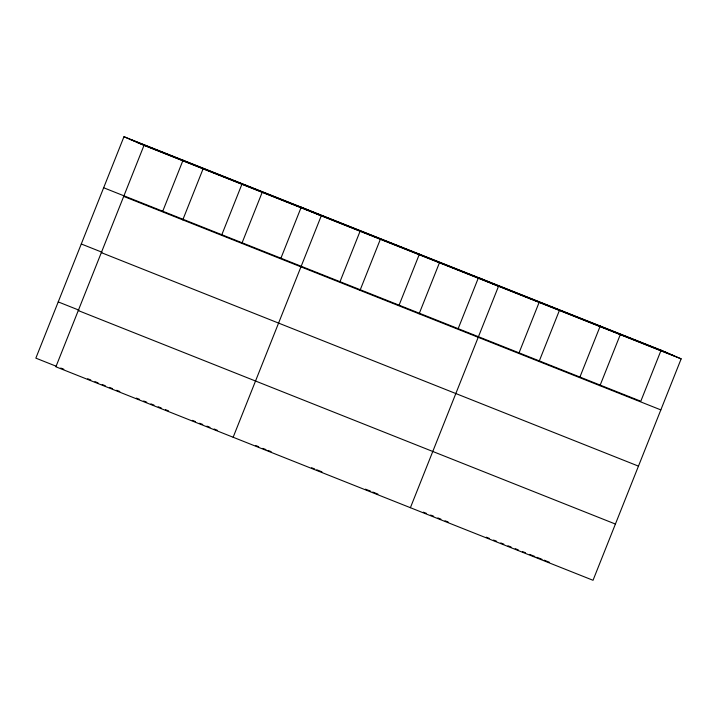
<?xml version="1.0" encoding="UTF-8"?>
<svg xmlns="http://www.w3.org/2000/svg" width="717" height="717" viewBox="0 0 717 717"><rect width="100%" height="100%" fill="white"/><g stroke="black" fill="none" stroke-linecap="round" stroke-linejoin="round"><path stroke-width="1.08" d="M123.969 136.714L144.009 145.363L55.89 366.799L593.031 580.286L681.15 358.858L661.11 350.201L123.969 136.714L35.85 358.142L56.58 366.387M162.741 211.237L183.05 160.196M182.781 219.886L203.09 168.845M221.831 234.719L242.14 183.677M241.871 243.377L262.18 192.335M280.912 258.21L301.23 207.168L321.261 215.817L233.15 437.245M340.001 281.691L360.31 230.65M360.042 290.34L380.351 239.299M399.082 305.173L419.4 254.132M419.122 313.822L439.44 262.78M458.172 328.655L478.481 277.613L498.521 286.271L410.402 507.699M519.045 352.854L539.354 301.812M539.085 361.502L559.394 310.461M579.919 377.052L600.237 326.011M599.959 385.701L620.277 334.66M661.11 350.201L640.801 401.242L103.66 187.755M130.584 139.564L667.724 353.06M137.395 142.513L674.536 355.999M144.009 145.363L681.15 358.858M123.7 196.404L660.841 409.9M81.281 243.986L102.011 252.223M101.321 252.635L638.462 466.131M58.229 301.911L78.96 310.156M78.27 310.569L615.41 524.055M60.73 368.036L63.84 369.264M87.68 378.746L90.79 379.983M94.94 381.632L98.05 382.86M102.19 384.509L105.3 385.746M109.45 387.395L112.56 388.632M116.701 390.281L119.811 391.518M136.4 398.105L139.51 399.342M143.651 400.991L146.761 402.228M150.911 403.877L154.021 405.114M158.17 406.763L161.28 408M165.421 409.64L168.531 410.877M192.371 420.359L195.481 421.596M199.631 423.236L202.741 424.473M206.89 426.122L210 427.359M214.141 429.008L217.251 430.245M255.61 445.49L258.72 446.727M262.861 448.376L265.971 449.613M268.041 450.428L271.151 451.665M311.581 467.735L314.691 468.972M316.762 469.796L321.951 471.858M365.482 489.164L370.671 491.217M372.741 492.041L377.922 494.103M423.38 512.171L426.481 513.399M430.603 515.039L433.695 516.276M437.827 517.916L440.919 519.144M445.051 520.784L448.143 522.012M486.323 537.185L489.415 538.422M493.547 540.062L496.639 541.29M500.762 542.93L503.863 544.158M507.986 545.798L511.087 547.026M515.209 548.666L518.31 549.903M522.433 551.543L525.525 552.771M529.657 554.411L534.819 556.464M536.881 557.279L542.034 559.332M544.104 560.156L549.258 562.2"/></g></svg>
